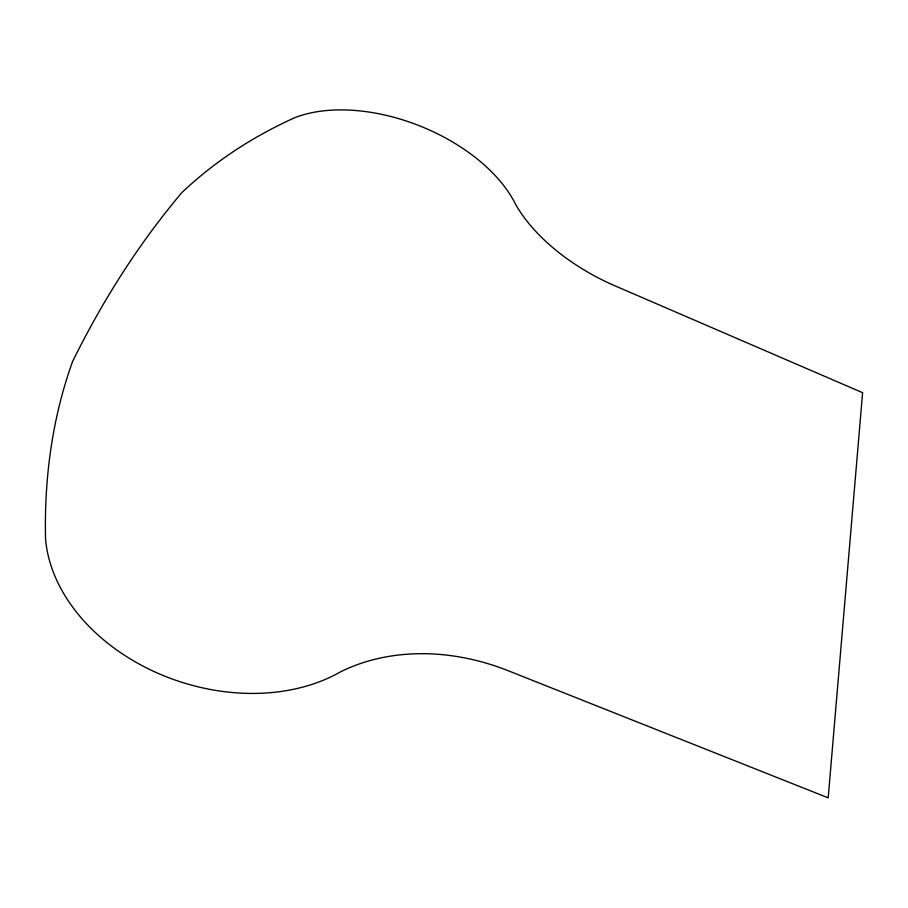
<?xml version="1.0" encoding="UTF-8"?>
<svg xmlns="http://www.w3.org/2000/svg" width="908" height="908" viewBox="0 0 908 908"><rect width="100%" height="100%" fill="white"/><g stroke="black" fill="none" stroke-linecap="round" stroke-linejoin="round"><path stroke-width="1.36" d="M862.6 392.699L828.198 797.848L508.355 670.785A215.446 174.302 34.7 0 0 340.682 671.761A180.386 134.18 18.1 0 1 155.824 672.34A180.386 134.18 18.1 0 1 45.548 538.909A912.994 592.742 38.8 0 1 72.504 361.702A3726.614 1583.7 56.1 0 1 181.884 192.575A897.104 575.854 38.1 0 1 294.714 117.711A140.627 82.106 21.7 0 1 515.653 204.425A142.851 78.065 26.5 0 0 615.034 285.85L862.6 392.699"/></g></svg>
